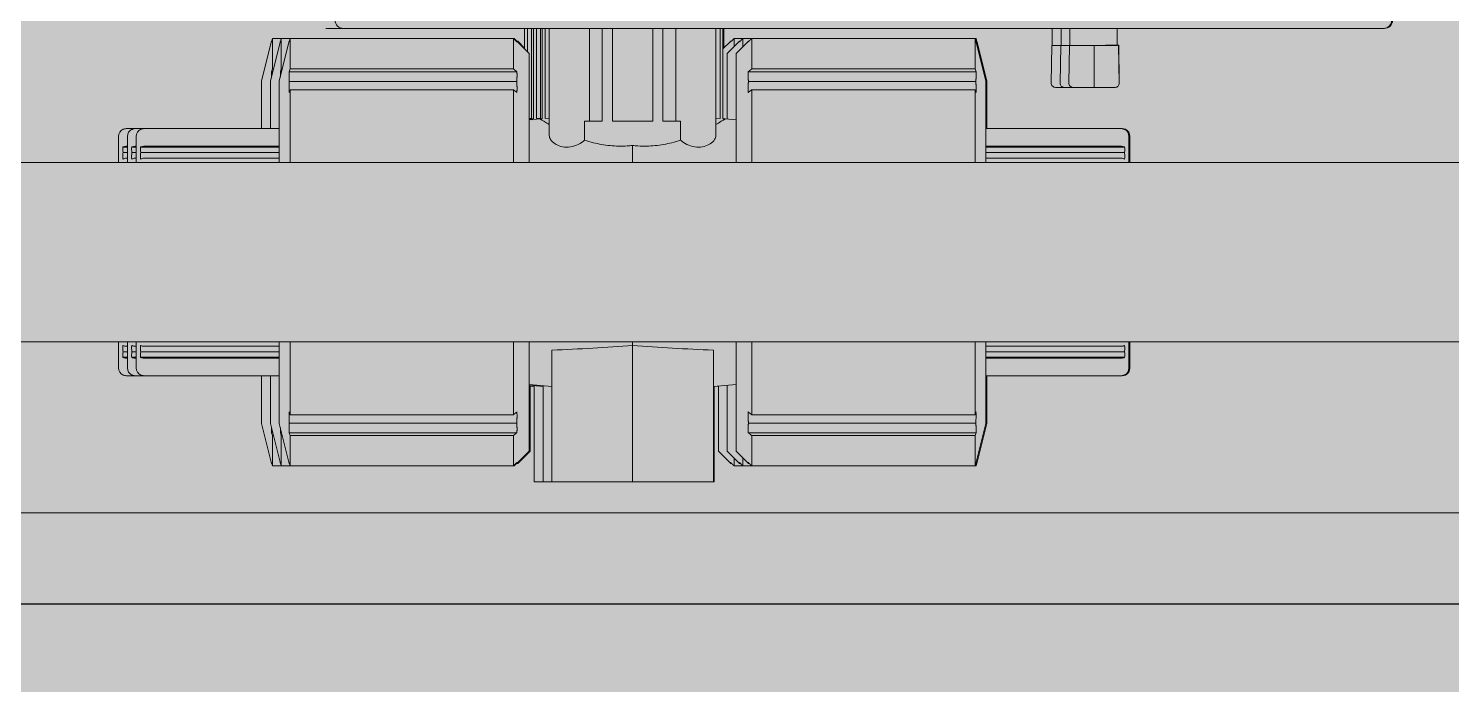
# Model space of a CAD drawing. Header units: centimetres. Extents: x 405564 to 502064, y 46284 to 60634.
# Drawn here: x 485305.45 to 485322.37, y 55967.11 to 55974.91 of the extents above; entities that cross this region are included whole.
import ezdxf

# ---------------------------------------------------------------- set-up
doc = ezdxf.new("R2010")
doc.units = ezdxf.units.CM
doc.layers.get('0').update_dxf_attribs({"color": 8, "lineweight": 9})
doc.layers.add('0-KRCN-MİMARİ-220526', color=8, linetype='Continuous', lineweight=9)
doc.layers.add('Visible (ISO)', color=8, linetype='Continuous', lineweight=18)
doc.layers.add('AS_NOT_MIMARI', color=8, linetype='Continuous')
doc.layers.add('AS_TAV', color=8, linetype='Continuous')

# ---------------------------------------------------------------- blocks, each defined once
blk = doc.blocks.new('A$Cdfb98813')
h = blk.add_hatch()
h.set_pattern_fill('ANGLE', color=256)
h.set_pattern_definition([(0, (-482318.783, -59032.118), (0, 6.985), [5.08, -1.905]), (90, (-482318.783, -59032.118), (-6.985, 4e-16), [5.08, -1.905])])
h.paths.add_polyline_path([(2235.139, -683), (325.139, -683), (325.139, -933.015), (2235.139, -933.015)])
h.paths.add_polyline_path([(800, -700), (900, -700), (900, -800), (800, -800)], flags=16)
h.paths.add_polyline_path([(1700, -700), (1800, -700), (1800, -800), (1700, -800)], flags=16)
at = {"layer": 'AS_TAV'}
blk.add_lwpolyline([(1253.081, -800), (1880, -800), (1880, -864.5), (1253.081, -864.5)], close=True, dxfattribs=at)
at = {"layer": 'Visible (ISO)'}
for p, q in [((1458.605, -857.775), (1458.595, -857.816)), ((1458.605, -858.137), (1458.605, -857.775)), ((1458.605, -857.775), (1458.71, -857.775)), ((1458.71, -857.775), (1458.7, -857.816)), ((1458.71, -858.137), (1458.71, -857.775)), ((1458.71, -857.775), (1458.815, -857.775)), ((1458.815, -857.775), (1458.805, -857.816)), ((1458.815, -858.137), (1458.815, -857.775)), ((1458.815, -857.775), (1461.47, -857.775)), ((1459.241, -857.656), (1459.301, -857.656)), ((1459.241, -857.656), (1459.241, -857.656)), ((1459.346, -857.656), (1459.301, -857.656)), ((1459.346, -857.656), (1459.406, -857.656)), ((1459.346, -857.656), (1459.346, -857.656)), ((1459.451, -857.656), (1459.406, -857.656)), ((1459.451, -857.656), (1459.511, -857.656)), ((1459.451, -857.656), (1459.451, -857.656)), ((1459.914, -857.656), (1459.511, -857.656)), ((1459.914, -857.656), (1471.414, -857.656)), ((1461.47, -857.775), (1461.47, -858.137)), ((1461.47, -857.775), (1461.481, -857.775)), ((1461.481, -857.775), (1461.481, -857.786)), ((1461.603, -857.656), (1461.603, -857.899)), ((1461.638, -857.656), (1461.638, -857.933)), ((1461.687, -857.656), (1461.687, -858.732)), ((1461.708, -857.656), (1461.708, -858.73)), ((1461.743, -857.656), (1461.743, -858.727)), ((1461.792, -857.656), (1461.792, -858.732)), ((1461.813, -857.656), (1461.813, -858.73)), ((1461.848, -857.656), (1461.848, -858.727)), ((1461.897, -857.656), (1461.897, -858.927)), ((1462.374, -858.756), (1462.374, -857.656)), ((1462.527, -857.656), (1462.527, -858.756)), ((1462.647, -857.656), (1462.647, -858.756)), ((1463.127, -857.656), (1463.127, -858.756)), ((1463.247, -857.656), (1463.247, -858.756)), ((1463.4, -858.756), (1463.4, -857.656)), ((1463.877, -857.656), (1463.877, -858.927)), ((1463.926, -857.656), (1463.926, -858.727)), ((1463.96, -857.656), (1463.96, -858.73)), ((1463.971, -857.656), (1463.971, -857.888)), ((1464.093, -857.775), (1464.093, -857.871)), ((1464.198, -857.775), (1464.093, -857.775)), ((1464.198, -857.775), (1464.198, -857.871)), ((1464.303, -857.775), (1464.198, -857.775)), ((1464.303, -857.775), (1464.303, -858.137)), ((1466.958, -857.775), (1464.303, -857.775)), ((1466.958, -858.137), (1466.958, -857.775)), ((1466.958, -857.775), (1466.969, -857.816)), ((1466.969, -857.775), (1466.958, -857.775)), ((1466.969, -857.81), (1466.969, -857.775)), ((1466.969, -857.775), (1466.98, -857.816)), ((1467.871, -857.656), (1467.871, -857.657)), ((1467.875, -857.857), (1467.875, -857.657)), ((1467.976, -857.656), (1467.976, -857.657)), ((1467.98, -857.857), (1467.98, -857.657)), ((1468.081, -857.656), (1468.081, -857.657)), ((1468.085, -857.857), (1468.085, -857.657)), ((1468.372, -857.656), (1468.372, -857.657)), ((1468.647, -857.856), (1468.647, -857.656)), ((1468.664, -857.656), (1468.664, -857.656)), ((1468.665, -857.656), (1468.665, -857.656)), ((1471.81, -857.656), (1471.414, -857.656)), ((1471.821, -857.656), (1471.81, -857.656)), ((1458.477, -858.28), (1458.596, -857.805)), ((1458.582, -858.28), (1458.701, -857.805)), ((1458.598, -857.805), (1458.596, -857.805)), ((1458.687, -858.28), (1458.806, -857.805)), ((1458.703, -857.805), (1458.701, -857.805)), ((1458.808, -857.805), (1458.806, -857.805)), ((1461.51, -857.805), (1461.501, -857.805)), ((1461.657, -857.953), (1461.51, -857.805)), ((1461.521, -857.805), (1461.512, -857.805)), ((1461.603, -857.888), (1461.521, -857.805)), ((1461.657, -859.249), (1461.657, -857.953)), ((1463.96, -857.899), (1464.054, -857.805)), ((1464.012, -857.953), (1464.159, -857.805)), ((1464.012, -858.735), (1464.012, -857.953)), ((1464.054, -857.805), (1464.063, -857.805)), ((1464.117, -857.953), (1464.264, -857.805)), ((1464.117, -859.249), (1464.117, -857.953)), ((1464.159, -857.805), (1464.168, -857.805)), ((1464.264, -857.805), (1464.273, -857.805)), ((1466.966, -857.805), (1466.968, -857.805)), ((1467.087, -858.28), (1466.968, -857.805)), ((1466.977, -857.805), (1466.979, -857.805)), ((1467.098, -858.28), (1466.979, -857.805)), ((1467.871, -857.857), (1467.863, -858.305)), ((1467.876, -857.857), (1467.872, -857.857)), ((1467.976, -857.857), (1467.968, -858.305)), ((1467.981, -857.857), (1467.977, -857.857)), ((1468.081, -857.857), (1468.073, -858.305)), ((1468.085, -857.857), (1468.082, -857.857)), ((1468.372, -857.857), (1468.372, -858.305)), ((1468.647, -857.856), (1468.664, -857.856)), ((1468.664, -857.856), (1468.672, -858.305)), ((1468.665, -857.856), (1468.672, -858.305)), ((1458.477, -858.28), (1458.477, -858.846)), ((1458.582, -858.28), (1458.582, -858.846)), ((1458.595, -858.17), (1458.605, -858.137)), ((1458.595, -858.17), (1458.609, -858.17)), ((1458.618, -858.137), (1458.605, -858.137)), ((1458.687, -858.28), (1458.687, -859.249)), ((1458.7, -858.17), (1458.71, -858.137)), ((1458.7, -858.17), (1458.714, -858.17)), ((1458.723, -858.137), (1458.71, -858.137)), ((1458.805, -858.17), (1458.815, -858.137)), ((1458.805, -858.17), (1461.512, -858.17)), ((1461.51, -858.285), (1458.806, -858.285)), ((1461.47, -858.137), (1458.815, -858.137)), ((1466.969, -858.17), (1464.262, -858.17)), ((1464.264, -858.285), (1466.968, -858.285)), ((1464.303, -858.137), (1466.958, -858.137)), ((1466.969, -858.17), (1466.958, -858.137)), ((1467.087, -858.28), (1467.087, -859.249)), ((1467.098, -858.28), (1467.098, -858.846)), ((1458.815, -858.384), (1458.805, -858.417)), ((1458.815, -859.249), (1458.815, -858.384)), ((1458.815, -858.384), (1461.47, -858.384)), ((1461.47, -858.384), (1461.47, -859.249)), ((1466.958, -858.384), (1464.303, -858.384)), ((1464.303, -858.384), (1464.303, -859.249)), ((1466.958, -859.249), (1466.958, -858.384)), ((1466.958, -858.384), (1466.969, -858.417)), ((1467.913, -858.356), (1468.018, -858.356)), ((1468.018, -858.356), (1468.123, -858.356)), ((1468.123, -858.356), (1468.372, -858.356)), ((1468.372, -858.356), (1468.622, -858.356)), ((1468.622, -858.356), (1468.622, -858.356)), ((1461.687, -858.723), (1461.657, -858.725)), ((1461.657, -858.744), (1461.787, -858.732)), ((1461.657, -858.735), (1461.682, -858.732)), ((1461.708, -858.73), (1461.682, -858.732)), ((1461.792, -858.723), (1461.743, -858.727)), ((1461.813, -858.73), (1461.787, -858.732)), ((1461.897, -858.723), (1461.848, -858.727)), ((1462.527, -858.756), (1462.316, -858.756)), ((1462.316, -858.985), (1462.316, -858.756)), ((1463.127, -858.756), (1462.647, -858.756)), ((1463.247, -858.756), (1463.458, -858.756)), ((1463.458, -858.985), (1463.458, -858.756)), ((1463.877, -858.723), (1463.926, -858.727)), ((1463.96, -858.73), (1463.987, -858.732)), ((1464.117, -858.744), (1463.987, -858.732)), ((1456.777, -859.249), (1456.777, -858.941)), ((1456.83, -858.853), (1456.841, -858.853)), ((1456.982, -858.846), (1456.877, -858.846)), ((1456.882, -859.249), (1456.882, -858.941)), ((1456.935, -858.853), (1456.946, -858.853)), ((1457.087, -858.846), (1456.982, -858.846)), ((1456.987, -859.249), (1456.987, -858.941)), ((1457.04, -858.853), (1457.051, -858.853)), ((1458.687, -858.846), (1457.087, -858.846)), ((1467.087, -858.846), (1468.687, -858.846)), ((1468.687, -858.846), (1468.698, -858.846)), ((1468.734, -858.853), (1468.723, -858.853)), ((1468.745, -858.853), (1468.734, -858.853)), ((1468.787, -859.249), (1468.787, -858.941)), ((1468.798, -859.249), (1468.798, -858.941)), ((1456.828, -859.066), (1456.882, -859.066)), ((1456.83, -859.132), (1456.882, -859.132)), ((1456.877, -859.056), (1456.882, -859.056)), ((1456.933, -859.066), (1456.987, -859.066)), ((1456.935, -859.132), (1456.987, -859.132)), ((1456.982, -859.056), (1456.987, -859.056)), ((1457.038, -859.066), (1458.687, -859.066)), ((1457.04, -859.132), (1458.687, -859.132)), ((1457.087, -859.056), (1458.687, -859.056)), ((1462.887, -859.249), (1462.887, -859.046)), ((1468.687, -859.056), (1467.087, -859.056)), ((1468.735, -859.066), (1467.087, -859.066)), ((1468.734, -859.132), (1467.087, -859.132)), ((1504.589, -859.249), (1449.07, -859.249)), ((1456.882, -859.197), (1456.877, -859.197)), ((1456.987, -859.197), (1456.982, -859.197)), ((1458.687, -859.197), (1457.087, -859.197)), ((1467.087, -859.197), (1468.687, -859.197)), ((1504.589, -861.383), (1449.07, -861.383)), ((1456.777, -861.691), (1456.777, -861.383)), ((1456.83, -861.5), (1456.882, -861.5)), ((1456.877, -861.435), (1456.882, -861.435)), ((1456.882, -861.691), (1456.882, -861.383)), ((1456.935, -861.5), (1456.987, -861.5)), ((1456.982, -861.435), (1456.987, -861.435)), ((1456.987, -861.691), (1456.987, -861.383)), ((1457.04, -861.5), (1458.687, -861.5)), ((1457.087, -861.435), (1458.687, -861.435)), ((1458.687, -861.383), (1458.687, -862.352)), ((1458.815, -862.249), (1458.815, -861.383)), ((1461.47, -861.383), (1461.47, -862.249)), ((1461.657, -862.68), (1461.657, -861.383)), ((1461.927, -861.481), (1461.927, -863.046)), ((1462.887, -861.427), (1462.887, -861.383)), ((1462.887, -861.427), (1462.887, -863.046)), ((1463.847, -861.481), (1463.847, -863.046)), ((1464.117, -862.68), (1464.117, -861.383)), ((1464.303, -861.383), (1464.303, -862.249)), ((1466.958, -862.249), (1466.958, -861.383)), ((1467.087, -861.383), (1467.087, -862.352)), ((1468.687, -861.435), (1467.087, -861.435)), ((1468.734, -861.5), (1467.087, -861.5)), ((1468.787, -861.691), (1468.787, -861.383)), ((1468.798, -861.691), (1468.798, -861.383)), ((1456.828, -861.566), (1456.882, -861.566)), ((1456.882, -861.576), (1456.877, -861.576)), ((1456.933, -861.566), (1456.987, -861.566)), ((1456.987, -861.576), (1456.982, -861.576)), ((1457.038, -861.566), (1458.687, -861.566)), ((1458.687, -861.576), (1457.087, -861.576)), ((1468.735, -861.566), (1467.087, -861.566)), ((1467.087, -861.576), (1468.687, -861.576)), ((1456.83, -861.779), (1456.841, -861.779)), ((1456.877, -861.786), (1456.982, -861.786)), ((1456.935, -861.779), (1456.946, -861.779)), ((1456.982, -861.786), (1457.087, -861.786)), ((1457.04, -861.779), (1457.051, -861.779)), ((1457.087, -861.786), (1458.687, -861.786)), ((1458.477, -861.786), (1458.477, -862.352)), ((1458.582, -861.786), (1458.582, -862.352)), ((1468.687, -861.786), (1467.087, -861.786)), ((1467.098, -861.786), (1467.098, -862.352)), ((1468.698, -861.786), (1468.687, -861.786)), ((1468.734, -861.779), (1468.723, -861.779)), ((1468.745, -861.779), (1468.734, -861.779)), ((1461.657, -861.889), (1461.927, -861.912)), ((1461.657, -861.898), (1461.822, -861.912)), ((1461.657, -861.907), (1461.717, -861.912)), ((1461.668, -862.68), (1461.668, -861.908)), ((1461.717, -861.903), (1461.717, -863.046)), ((1461.822, -861.903), (1461.822, -863.046)), ((1464.117, -861.889), (1463.847, -861.912)), ((1463.907, -861.908), (1463.858, -861.912)), ((1463.858, -861.911), (1463.858, -863.046)), ((1463.907, -862.68), (1463.907, -861.907)), ((1464.012, -862.68), (1464.012, -861.898)), ((1458.477, -862.352), (1458.596, -862.827)), ((1458.582, -862.352), (1458.701, -862.827)), ((1458.687, -862.352), (1458.806, -862.827)), ((1458.805, -862.215), (1458.815, -862.249)), ((1461.51, -862.347), (1458.806, -862.347)), ((1461.47, -862.249), (1458.815, -862.249)), ((1464.264, -862.347), (1466.968, -862.347)), ((1464.303, -862.249), (1466.958, -862.249)), ((1466.969, -862.215), (1466.958, -862.249)), ((1467.087, -862.352), (1466.968, -862.827)), ((1467.098, -862.352), (1466.979, -862.827)), ((1458.605, -862.496), (1458.595, -862.462)), ((1458.595, -862.462), (1458.609, -862.462)), ((1458.605, -862.857), (1458.605, -862.496)), ((1458.605, -862.496), (1458.618, -862.496)), ((1458.71, -862.496), (1458.7, -862.462)), ((1458.7, -862.462), (1458.714, -862.462)), ((1458.71, -862.857), (1458.71, -862.496)), ((1458.71, -862.496), (1458.723, -862.496)), ((1458.815, -862.496), (1458.805, -862.462)), ((1458.805, -862.462), (1461.512, -862.462)), ((1458.815, -862.857), (1458.815, -862.496)), ((1458.815, -862.496), (1461.47, -862.496)), ((1461.47, -862.496), (1461.47, -862.857)), ((1466.969, -862.462), (1464.262, -862.462)), ((1464.303, -862.496), (1464.303, -862.857)), ((1466.958, -862.496), (1464.303, -862.496)), ((1466.958, -862.496), (1466.969, -862.462)), ((1466.958, -862.857), (1466.958, -862.496)), ((1461.657, -862.68), (1461.51, -862.827)), ((1461.668, -862.68), (1461.521, -862.827)), ((1463.907, -862.68), (1464.054, -862.827)), ((1464.012, -862.68), (1464.159, -862.827)), ((1464.117, -862.68), (1464.264, -862.827)), ((1458.595, -862.816), (1458.605, -862.857)), ((1458.598, -862.827), (1458.596, -862.827)), ((1458.71, -862.857), (1458.605, -862.857)), ((1458.7, -862.816), (1458.71, -862.857)), ((1458.703, -862.827), (1458.701, -862.827)), ((1458.815, -862.857), (1458.71, -862.857)), ((1458.805, -862.816), (1458.815, -862.857)), ((1458.808, -862.827), (1458.806, -862.827)), ((1461.47, -862.857), (1458.815, -862.857)), ((1461.481, -862.857), (1461.47, -862.857)), ((1461.481, -862.846), (1461.481, -862.857)), ((1461.51, -862.827), (1461.501, -862.827)), ((1461.521, -862.827), (1461.512, -862.827)), ((1464.054, -862.827), (1464.063, -862.827)), ((1464.093, -862.761), (1464.093, -862.857)), ((1464.093, -862.857), (1464.198, -862.857)), ((1464.159, -862.827), (1464.168, -862.827)), ((1464.198, -862.761), (1464.198, -862.857)), ((1464.198, -862.857), (1464.303, -862.857)), ((1464.264, -862.827), (1464.273, -862.827)), ((1464.303, -862.857), (1466.958, -862.857)), ((1466.969, -862.816), (1466.958, -862.857)), ((1466.958, -862.857), (1466.969, -862.857)), ((1466.966, -862.827), (1466.968, -862.827)), ((1466.98, -862.816), (1466.969, -862.857)), ((1466.969, -862.857), (1466.969, -862.822)), ((1466.977, -862.827), (1466.979, -862.827)), ((1461.822, -863.046), (1461.717, -863.046)), ((1461.927, -863.046), (1461.822, -863.046)), ((1462.887, -863.046), (1461.927, -863.046)), ((1462.887, -863.046), (1463.847, -863.046)), ((1463.847, -863.046), (1463.858, -863.046)), ((1572.048, -863.415), (1409.528, -863.415))]:
    blk.add_line(p, q, dxfattribs=at)
for centre, start, end in [((1459.451, -857.556), 180, 270), ((1471.81, -857.556), 270, 0), ((1471.821, -857.556), 270, 0), ((1456.877, -858.941), 118.0831, 180), ((1456.982, -858.941), 118.0831, 180), ((1457.087, -858.941), 118.0831, 180), ((1468.687, -858.941), 0, 61.9169), ((1468.698, -858.941), 0, 61.9169), ((1456.877, -861.691), 180, 241.9169), ((1456.982, -861.691), 180, 241.9169), ((1457.087, -861.691), 180, 241.9169), ((1468.687, -861.691), 298.0831, 0), ((1468.698, -861.691), 298.0831, 0)]:
    blk.add_arc(centre, 0.1, start, end, dxfattribs=at)
at = {"layer": 'Visible (ISO)', "extrusion": (0, 0, -1)}
for centre, major_axis, ratio, start_param, end_param in [((1468.156, -857.857), (-0.281, 0), 0.000038, 0.022717, 0.894081), ((1468.261, -857.857), (-0.281, 0), 0.000038, 0.022717, 0.894081), ((1468.366, -857.857), (-0.281, 0), 0.000038, 0.022717, 3.118875), ((1467.913, -858.306), (-0.0501, 0), 0.998472, 4.712389, 6.300639), ((1468.018, -858.306), (-0.0501, 0), 0.998472, 4.712389, 6.300639), ((1468.123, -858.306), (-0.0501, 0), 0.998472, 4.712389, 6.300639), ((1468.372, -858.306), (0, 0.05), 0.003068, 3.141593, 4.729842), ((1468.622, -858.306), (0.0501, 0), 0.998472, 6.265732, 7.853982), ((1468.622, -858.306), (0, 0.05), 0.998463, 1.553343, 3.141593), ((1459.679, -860.316), (7.936, 0), 0.153091, 1.154619, 1.283565), ((1466.095, -860.316), (-7.936, 0), 0.153091, 4.99962, 5.128566), ((1468.84, -862.265), (-10.036, 0), 0.629301, 6.270099, 6.291053), ((1456.933, -862.265), (10.036, 0), 0.629301, 6.275317, 6.296272)]:
    blk.add_ellipse(centre, major_axis=major_axis, ratio=ratio, start_param=start_param, end_param=end_param, dxfattribs=at)
at = {"layer": 'Visible (ISO)'}
for points, weights in [([(1461.47, -857.775), (1461.491, -857.796), (1461.512, -857.816)], [1.02199171204, 1.02070705891, 1.01935490039]), ([(1461.481, -857.775), (1461.502, -857.796), (1461.523, -857.816)], [1.02199171202, 1.02070705889, 1.01935490038]), ([(1464.093, -857.775), (1464.073, -857.796), (1464.052, -857.816)], [1.02199171203, 1.0207070589, 1.01935490039]), ([(1464.198, -857.775), (1464.177, -857.796), (1464.157, -857.816)], [1.02199171203, 1.0207070589, 1.01935490039]), ([(1464.303, -857.775), (1464.282, -857.796), (1464.262, -857.816)], [1.02199171203, 1.0207070589, 1.01935490038]), ([(1467.872, -857.657), (1467.872, -857.657), (1467.872, -857.657)], [1.4246738536, 1.43401750028, 1.44260258549]), ([(1467.977, -857.657), (1467.977, -857.657), (1467.977, -857.657)], [1.4246738536, 1.43401750028, 1.44260258549]), ([(1468.082, -857.657), (1468.082, -857.657), (1468.082, -857.657)], [1.4246738536, 1.43401750028, 1.44260258549]), ([(1468.664, -857.656), (1468.664, -857.656), (1468.665, -857.656)], [1.49117359308, 1.49524774734, 1.38869566347]), ([(1468.664, -857.656), (1468.664, -857.656), (1468.664, -857.656)], [1.3883988655, 1.48739385542, 1.49117359308]), ([(1458.596, -857.805), (1458.594, -857.811), (1458.595, -857.816)], [3.23888053736, 3.24243610496, 3.24029771772]), ([(1458.701, -857.805), (1458.699, -857.811), (1458.7, -857.816)], [3.23888053736, 3.24243610496, 3.24029771772]), ([(1458.806, -857.805), (1458.804, -857.811), (1458.805, -857.816)], [3.23888053736, 3.24243610496, 3.24029771772]), ([(1461.512, -857.816), (1461.515, -857.811), (1461.51, -857.805)], [1.5597989968, 1.56082836341, 1.55911680131]), ([(1461.523, -857.816), (1461.526, -857.811), (1461.521, -857.805)], [1.5597989968, 1.56082836341, 1.55911680131]), ([(1464.052, -857.816), (1464.049, -857.811), (1464.054, -857.805)], [1.5597989968, 1.56082836341, 1.55911680131]), ([(1464.157, -857.816), (1464.154, -857.811), (1464.159, -857.805)], [1.5597989968, 1.56082836341, 1.55911680131]), ([(1464.262, -857.816), (1464.259, -857.811), (1464.264, -857.805)], [1.5597989968, 1.56082836341, 1.55911680131]), ([(1466.968, -857.805), (1466.97, -857.811), (1466.969, -857.816)], [3.23810976118, 3.24166448263, 3.23952660427]), ([(1466.979, -857.805), (1466.981, -857.811), (1466.98, -857.816)], [3.23810976118, 3.24166448263, 3.23952660427]), ([(1467.871, -857.857), (1467.871, -857.857), (1467.872, -857.857)], [1.42303877056, 1.53275992077, 1.53784980168]), ([(1467.98, -857.857), (1467.929, -857.857), (1467.871, -857.857)], [1.53146224649, 1.5122886654, 1.4315444698]), ([(1467.976, -857.857), (1467.976, -857.857), (1467.977, -857.857)], [1.42303877056, 1.53275992077, 1.53784980168]), ([(1468.085, -857.857), (1468.034, -857.857), (1467.976, -857.857)], [1.53146224649, 1.5122886654, 1.4315444698]), ([(1468.081, -857.857), (1468.081, -857.857), (1468.082, -857.857)], [1.42303877056, 1.53275992077, 1.53784980168]), ([(1468.372, -857.857), (1468.225, -857.857), (1468.081, -857.857)], [1.4181885145, 1.6498013543, 1.4315444698]), ([(1468.664, -857.856), (1468.517, -857.856), (1468.372, -857.857)], [1.40867692507, 1.62903609591, 1.42117105869]), ([(1468.665, -857.856), (1468.664, -857.856), (1468.664, -857.856)], [1.39750268949, 1.60466859609, 1.39721844084]), ([(1458.595, -858.17), (1458.595, -858.2), (1458.595, -858.229)], [3.23952660415, 3.24061321596, 3.24022923136]), ([(1458.7, -858.17), (1458.7, -858.2), (1458.7, -858.229)], [3.23952660416, 3.24061321596, 3.24022923136]), ([(1458.805, -858.17), (1458.804, -858.228), (1458.806, -858.285)], [3.23952660416, 3.24166448254, 3.23810976111]), ([(1458.806, -858.285), (1458.804, -858.351), (1458.805, -858.417)], [3.23888053736, 3.24243610496, 3.24029771772]), ([(1461.47, -858.137), (1461.491, -858.154), (1461.512, -858.17)], [1.02199171202, 1.02070705889, 1.01935490038]), ([(1461.512, -858.17), (1461.515, -858.228), (1461.51, -858.285)], [1.55979899676, 1.56082836338, 1.5591168013]), ([(1461.512, -858.417), (1461.515, -858.351), (1461.51, -858.285)], [1.5597989968, 1.56082836341, 1.55911680131]), ([(1464.262, -858.17), (1464.259, -858.228), (1464.264, -858.285)], [1.55979899676, 1.56082836338, 1.5591168013]), ([(1464.262, -858.417), (1464.259, -858.351), (1464.264, -858.285)], [1.5597989968, 1.56082836341, 1.55911680131]), ([(1464.303, -858.137), (1464.282, -858.154), (1464.262, -858.17)], [1.02199171202, 1.02070705889, 1.01935490038]), ([(1466.969, -858.17), (1466.97, -858.228), (1466.968, -858.285)], [3.2402977176, 3.24243610486, 3.2388805373]), ([(1466.968, -858.285), (1466.97, -858.351), (1466.969, -858.417)], [3.23810976118, 3.24166448263, 3.23952660427]), ([(1461.47, -858.384), (1461.491, -858.401), (1461.512, -858.417)], [1.02199171204, 1.02070705891, 1.01935490039]), ([(1464.303, -858.384), (1464.282, -858.401), (1464.262, -858.417)], [1.02199171204, 1.02070705891, 1.01935490039]), ([(1458.806, -862.347), (1458.804, -862.405), (1458.805, -862.462)], [3.23888053737, 3.24243610496, 3.24029771772]), ([(1461.47, -862.249), (1461.491, -862.232), (1461.512, -862.215)], [1.02199171202, 1.0207070589, 1.01935490038]), ([(1461.512, -862.215), (1461.515, -862.281), (1461.51, -862.347)], [1.55969605482, 1.5607253535, 1.55901390437]), ([(1461.512, -862.462), (1461.515, -862.405), (1461.51, -862.347)], [1.5597989968, 1.56082836341, 1.55911680131]), ([(1464.262, -862.215), (1464.259, -862.281), (1464.264, -862.347)], [1.55969605482, 1.5607253535, 1.55901390437]), ([(1464.262, -862.462), (1464.259, -862.405), (1464.264, -862.347)], [1.5597989968, 1.56082836341, 1.55911680131]), ([(1464.303, -862.249), (1464.282, -862.232), (1464.262, -862.215)], [1.02199171206, 1.02070705893, 1.01935490041]), ([(1466.968, -862.347), (1466.97, -862.405), (1466.969, -862.462)], [3.23810976118, 3.24166448263, 3.23952660427]), ([(1458.595, -862.404), (1458.595, -862.433), (1458.595, -862.462)], [3.24100051215, 3.24138458815, 3.24029771772]), ([(1458.7, -862.404), (1458.7, -862.433), (1458.7, -862.462)], [3.24100051215, 3.24138458815, 3.24029771772]), ([(1461.47, -862.496), (1461.491, -862.479), (1461.512, -862.462)], [1.02199171204, 1.02070705891, 1.01935490039]), ([(1464.303, -862.496), (1464.282, -862.479), (1464.262, -862.462)], [1.02199171204, 1.02070705891, 1.01935490039]), ([(1458.595, -862.816), (1458.594, -862.821), (1458.596, -862.827)], [3.23952660415, 3.24166448254, 3.23810976111]), ([(1458.7, -862.816), (1458.699, -862.821), (1458.701, -862.827)], [3.23952660416, 3.24166448254, 3.23810976111]), ([(1458.805, -862.816), (1458.804, -862.821), (1458.806, -862.827)], [3.23952660415, 3.24166448254, 3.23810976111]), ([(1461.47, -862.857), (1461.491, -862.836), (1461.512, -862.816)], [1.021991712, 1.02070705888, 1.01935490036]), ([(1461.481, -862.857), (1461.502, -862.836), (1461.523, -862.816)], [1.02199171202, 1.02070705889, 1.01935490038]), ([(1461.512, -862.816), (1461.515, -862.821), (1461.51, -862.827)], [1.55979899676, 1.56082836338, 1.5591168013]), ([(1461.523, -862.816), (1461.526, -862.821), (1461.521, -862.827)], [1.55979899676, 1.56082836338, 1.5591168013]), ([(1464.052, -862.816), (1464.049, -862.821), (1464.054, -862.827)], [1.55979899676, 1.56082836338, 1.5591168013]), ([(1464.093, -862.857), (1464.073, -862.836), (1464.052, -862.816)], [1.02199171203, 1.02070705891, 1.01935490039]), ([(1464.157, -862.816), (1464.154, -862.821), (1464.159, -862.827)], [1.55979899676, 1.56082836338, 1.5591168013]), ([(1464.198, -862.857), (1464.177, -862.836), (1464.157, -862.816)], [1.02199171202, 1.02070705889, 1.01935490038]), ([(1464.262, -862.816), (1464.259, -862.821), (1464.264, -862.827)], [1.55979899676, 1.56082836338, 1.5591168013]), ([(1464.303, -862.857), (1464.282, -862.836), (1464.262, -862.816)], [1.02199171201, 1.02070705888, 1.01935490037]), ([(1466.969, -862.816), (1466.97, -862.821), (1466.968, -862.827)], [3.2402977176, 3.24243610487, 3.2388805373]), ([(1466.98, -862.816), (1466.981, -862.821), (1466.979, -862.827)], [3.2402977176, 3.24243610487, 3.2388805373])]:
    blk.add_rational_spline(points, weights, degree=2, dxfattribs=at)
for points, knots in [([(1467.871, -857.657), (1467.884, -857.657), (1467.896, -857.657), (1467.908, -857.657), (1467.92, -857.657), (1467.932, -857.657), (1467.944, -857.657), (1467.955, -857.657), (1467.966, -857.657), (1467.976, -857.657)], [0, 0, 0, 0, 0.125, 0.125, 0.125, 0.25, 0.25, 0.25, 0.3604459, 0.3604459, 0.3604459, 0.3604459]), ([(1467.976, -857.657), (1467.989, -857.657), (1468.001, -857.657), (1468.013, -857.657), (1468.025, -857.657), (1468.037, -857.657), (1468.049, -857.657), (1468.06, -857.657), (1468.071, -857.657), (1468.081, -857.657)], [0, 0, 0, 0, 0.125, 0.125, 0.125, 0.25, 0.25, 0.25, 0.3604459, 0.3604459, 0.3604459, 0.3604459]), ([(1468.081, -857.657), (1468.094, -857.657), (1468.106, -857.657), (1468.118, -857.657), (1468.13, -857.657), (1468.142, -857.657), (1468.154, -857.657), (1468.166, -857.657), (1468.178, -857.657), (1468.19, -857.657), (1468.202, -857.657), (1468.214, -857.657), (1468.227, -857.657), (1468.239, -857.657), (1468.251, -857.657), (1468.263, -857.657), (1468.275, -857.657), (1468.287, -857.657), (1468.299, -857.657), (1468.311, -857.657), (1468.323, -857.657), (1468.335, -857.657), (1468.347, -857.657), (1468.359, -857.657), (1468.372, -857.657)], [0, 0, 0, 0, 0.125, 0.125, 0.125, 0.25, 0.25, 0.25, 0.375, 0.375, 0.375, 0.5, 0.5, 0.5, 0.625, 0.625, 0.625, 0.75, 0.75, 0.75, 0.875, 0.875, 0.875, 1, 1, 1, 1]), ([(1468.372, -857.657), (1468.385, -857.657), (1468.397, -857.657), (1468.409, -857.657), (1468.421, -857.657), (1468.433, -857.657), (1468.445, -857.657), (1468.457, -857.656), (1468.469, -857.656), (1468.481, -857.656), (1468.494, -857.656), (1468.506, -857.656), (1468.518, -857.656), (1468.53, -857.656), (1468.542, -857.656), (1468.554, -857.656), (1468.566, -857.656), (1468.578, -857.656), (1468.591, -857.656), (1468.603, -857.656), (1468.615, -857.656), (1468.627, -857.656), (1468.639, -857.656), (1468.651, -857.656), (1468.664, -857.656)], [0, 0, 0, 0, 0.125, 0.125, 0.125, 0.25, 0.25, 0.25, 0.375, 0.375, 0.375, 0.5, 0.5, 0.5, 0.625, 0.625, 0.625, 0.75, 0.75, 0.75, 0.875, 0.875, 0.875, 1, 1, 1, 1]), ([(1461.897, -858.797), (1461.886, -858.791), (1461.877, -858.785), (1461.814, -858.749), (1461.787, -858.732), (1461.787, -858.732)], [-2.1227679, -2.1227679, -2.1227679, -2.1227679, -2.0526795, -2.0526795, -1.6409183, -1.6409183, -1.6409183, -1.6409183]), ([(1463.877, -858.797), (1463.887, -858.791), (1463.897, -858.785), (1463.96, -858.749), (1463.987, -858.732), (1463.987, -858.732)], [1.1590686, 1.1590686, 1.1590686, 1.1590686, 1.2291571, 1.2291571, 1.6409183, 1.6409183, 1.6409183, 1.6409183]), ([(1456.828, -858.859), (1456.827, -858.858), (1456.827, -858.857), (1456.827, -858.855), (1456.828, -858.854), (1456.83, -858.853)], [0.3542386, 0.3542386, 0.3542386, 0.3542386, 0.4024589, 0.4024589, 0.4682307, 0.4682307, 0.4682307, 0.4682307]), ([(1456.828, -858.859), (1456.832, -858.857), (1456.835, -858.855), (1456.85, -858.849), (1456.865, -858.846), (1456.877, -858.846)], [0.54557409, 0.54557409, 0.54557409, 0.54557409, 0.55654158, 0.55654158, 0.59352463, 0.59352463, 0.59352463, 0.59352463]), ([(1456.933, -858.859), (1456.932, -858.858), (1456.932, -858.857), (1456.932, -858.855), (1456.933, -858.854), (1456.935, -858.853)], [0.3542386, 0.3542386, 0.3542386, 0.3542386, 0.4024589, 0.4024589, 0.4682307, 0.4682307, 0.4682307, 0.4682307]), ([(1456.933, -858.859), (1456.937, -858.857), (1456.94, -858.855), (1456.955, -858.849), (1456.97, -858.846), (1456.982, -858.846)], [0.54557409, 0.54557409, 0.54557409, 0.54557409, 0.55654158, 0.55654158, 0.59352463, 0.59352463, 0.59352463, 0.59352463]), ([(1457.038, -858.859), (1457.037, -858.858), (1457.037, -858.857), (1457.037, -858.855), (1457.038, -858.854), (1457.04, -858.853)], [0.3542386, 0.3542386, 0.3542386, 0.3542386, 0.4024589, 0.4024589, 0.4682307, 0.4682307, 0.4682307, 0.4682307]), ([(1457.038, -858.859), (1457.042, -858.857), (1457.045, -858.855), (1457.06, -858.849), (1457.075, -858.846), (1457.087, -858.846)], [0.54557409, 0.54557409, 0.54557409, 0.54557409, 0.55654158, 0.55654158, 0.59352463, 0.59352463, 0.59352463, 0.59352463]), ([(1461.897, -858.927), (1461.897, -858.942), (1461.902, -858.96), (1461.924, -858.995), (1461.943, -859.013), (1461.984, -859.04), (1462.008, -859.051), (1462.063, -859.065), (1462.094, -859.068), (1462.156, -859.064), (1462.19, -859.056), (1462.25, -859.031), (1462.277, -859.015), (1462.304, -858.994), (1462.31, -858.99), (1462.316, -858.985)], [-1.1691508, -1.1691508, -1.1691508, -1.1691508, -1.0739604, -1.0739604, -0.967244, -0.967244, -0.878467, -0.878467, -0.7896899, -0.7896899, -0.6915436, -0.6915436, -0.5933972, -0.5933972, -0.5650046, -0.5650046, -0.5650046, -0.5650046]), ([(1463.877, -858.927), (1463.877, -858.942), (1463.872, -858.96), (1463.85, -858.995), (1463.831, -859.013), (1463.79, -859.04), (1463.765, -859.051), (1463.71, -859.065), (1463.68, -859.068), (1463.65, -859.066), (1463.618, -859.064), (1463.584, -859.056), (1463.524, -859.031), (1463.497, -859.015), (1463.47, -858.994), (1463.464, -858.99), (1463.458, -858.985)], [1.1825316, 1.1825316, 1.1825316, 1.1825316, 1.2777219, 1.2777219, 1.3844383, 1.3844383, 1.4732154, 1.4732154, 1.5619924, 1.5619924, 1.5619924, 1.6601388, 1.6601388, 1.7582851, 1.7582851, 1.7866778, 1.7866778, 1.7866778, 1.7866778]), ([(1468.735, -858.859), (1468.732, -858.857), (1468.729, -858.855), (1468.714, -858.849), (1468.699, -858.846), (1468.687, -858.846)], [-0.04795054, -0.04795054, -0.04795054, -0.04795054, -0.03698305, -0.03698305, 0, 0, 0, 0]), ([(1468.746, -858.859), (1468.743, -858.857), (1468.74, -858.855), (1468.725, -858.849), (1468.71, -858.846), (1468.698, -858.846)], [-0.04795054, -0.04795054, -0.04795054, -0.04795054, -0.03698305, -0.03698305, 0, 0, 0, 0]), ([(1468.735, -858.859), (1468.737, -858.858), (1468.737, -858.857), (1468.737, -858.855), (1468.736, -858.854), (1468.734, -858.853)], [-0.4506792, -0.4506792, -0.4506792, -0.4506792, -0.4024589, -0.4024589, -0.3366871, -0.3366871, -0.3366871, -0.3366871]), ([(1468.746, -858.859), (1468.748, -858.858), (1468.748, -858.857), (1468.748, -858.855), (1468.747, -858.854), (1468.745, -858.853)], [-0.4506792, -0.4506792, -0.4506792, -0.4506792, -0.4024589, -0.4024589, -0.3366871, -0.3366871, -0.3366871, -0.3366871]), ([(1456.83, -859.132), (1456.828, -859.119), (1456.827, -859.106), (1456.827, -859.085), (1456.827, -859.076), (1456.828, -859.066)], [0.3366871, 0.3366871, 0.3366871, 0.3366871, 0.4024589, 0.4024589, 0.4506792, 0.4506792, 0.4506792, 0.4506792]), ([(1456.828, -859.208), (1456.827, -859.197), (1456.827, -859.186), (1456.827, -859.162), (1456.828, -859.147), (1456.83, -859.132)], [0.3542386, 0.3542386, 0.3542386, 0.3542386, 0.4024589, 0.4024589, 0.4682307, 0.4682307, 0.4682307, 0.4682307]), ([(1456.877, -859.056), (1456.865, -859.056), (1456.85, -859.059), (1456.835, -859.064), (1456.832, -859.065), (1456.828, -859.066)], [0, 0, 0, 0, 0.03698305, 0.03698305, 0.04795054, 0.04795054, 0.04795054, 0.04795054]), ([(1456.935, -859.132), (1456.933, -859.119), (1456.932, -859.106), (1456.932, -859.085), (1456.932, -859.076), (1456.933, -859.066)], [0.3366871, 0.3366871, 0.3366871, 0.3366871, 0.4024589, 0.4024589, 0.4506792, 0.4506792, 0.4506792, 0.4506792]), ([(1456.933, -859.208), (1456.932, -859.197), (1456.932, -859.186), (1456.932, -859.162), (1456.933, -859.147), (1456.935, -859.132)], [0.3542386, 0.3542386, 0.3542386, 0.3542386, 0.4024589, 0.4024589, 0.4682307, 0.4682307, 0.4682307, 0.4682307]), ([(1456.982, -859.056), (1456.97, -859.056), (1456.955, -859.059), (1456.94, -859.064), (1456.937, -859.065), (1456.933, -859.066)], [0, 0, 0, 0, 0.03698305, 0.03698305, 0.04795054, 0.04795054, 0.04795054, 0.04795054]), ([(1457.04, -859.132), (1457.038, -859.119), (1457.037, -859.106), (1457.037, -859.085), (1457.037, -859.076), (1457.038, -859.066)], [0.3366871, 0.3366871, 0.3366871, 0.3366871, 0.4024589, 0.4024589, 0.4506792, 0.4506792, 0.4506792, 0.4506792]), ([(1457.038, -859.208), (1457.037, -859.197), (1457.037, -859.186), (1457.037, -859.162), (1457.038, -859.147), (1457.04, -859.132)], [0.3542386, 0.3542386, 0.3542386, 0.3542386, 0.4024589, 0.4024589, 0.4682307, 0.4682307, 0.4682307, 0.4682307]), ([(1457.087, -859.056), (1457.075, -859.056), (1457.06, -859.059), (1457.045, -859.064), (1457.042, -859.065), (1457.038, -859.066)], [0, 0, 0, 0, 0.03698305, 0.03698305, 0.04795054, 0.04795054, 0.04795054, 0.04795054]), ([(1462.887, -859.046), (1462.866, -859.049), (1462.845, -859.051), (1462.756, -859.057), (1462.687, -859.055), (1462.551, -859.042), (1462.484, -859.03), (1462.384, -859.005), (1462.349, -858.995), (1462.316, -858.985)], [-3.344909, -3.344909, -3.344909, -3.344909, -3.2818365, -3.2818365, -3.0774876, -3.0774876, -2.8731386, -2.8731386, -2.757081, -2.757081, -2.757081, -2.757081]), ([(1462.887, -859.046), (1462.908, -859.049), (1462.929, -859.051), (1462.95, -859.052), (1463.018, -859.057), (1463.087, -859.055), (1463.223, -859.042), (1463.29, -859.03), (1463.389, -859.005), (1463.424, -858.995), (1463.458, -858.985)], [-0.0630724, -0.0630724, -0.0630724, -0.0630724, 0, 0, 0, 0.204349, 0.204349, 0.4086979, 0.4086979, 0.5247556, 0.5247556, 0.5247556, 0.5247556]), ([(1468.687, -859.056), (1468.699, -859.056), (1468.714, -859.059), (1468.729, -859.064), (1468.732, -859.065), (1468.735, -859.066)], [-0.59352464, -0.59352464, -0.59352464, -0.59352464, -0.55650825, -0.55650825, -0.54557287, -0.54557287, -0.54557287, -0.54557287]), ([(1468.734, -859.132), (1468.736, -859.119), (1468.737, -859.106), (1468.737, -859.085), (1468.737, -859.076), (1468.735, -859.066)], [-0.4682307, -0.4682307, -0.4682307, -0.4682307, -0.4024589, -0.4024589, -0.3542386, -0.3542386, -0.3542386, -0.3542386]), ([(1468.735, -859.208), (1468.737, -859.197), (1468.737, -859.186), (1468.737, -859.162), (1468.736, -859.147), (1468.734, -859.132)], [-0.4506792, -0.4506792, -0.4506792, -0.4506792, -0.4024589, -0.4024589, -0.3366871, -0.3366871, -0.3366871, -0.3366871]), ([(1456.828, -859.208), (1456.832, -859.206), (1456.835, -859.205), (1456.85, -859.2), (1456.865, -859.197), (1456.877, -859.197)], [0.54557287, 0.54557287, 0.54557287, 0.54557287, 0.55650825, 0.55650825, 0.59352464, 0.59352464, 0.59352464, 0.59352464]), ([(1456.933, -859.208), (1456.937, -859.206), (1456.94, -859.205), (1456.955, -859.2), (1456.97, -859.197), (1456.982, -859.197)], [0.54557287, 0.54557287, 0.54557287, 0.54557287, 0.55650825, 0.55650825, 0.59352464, 0.59352464, 0.59352464, 0.59352464]), ([(1457.038, -859.208), (1457.042, -859.206), (1457.045, -859.205), (1457.06, -859.2), (1457.075, -859.197), (1457.087, -859.197)], [0.54557287, 0.54557287, 0.54557287, 0.54557287, 0.55650825, 0.55650825, 0.59352464, 0.59352464, 0.59352464, 0.59352464]), ([(1468.735, -859.208), (1468.732, -859.206), (1468.729, -859.205), (1468.714, -859.2), (1468.699, -859.197), (1468.687, -859.197)], [-0.04795054, -0.04795054, -0.04795054, -0.04795054, -0.03698305, -0.03698305, 0, 0, 0, 0]), ([(1456.83, -861.5), (1456.828, -861.485), (1456.827, -861.47), (1456.827, -861.446), (1456.827, -861.436), (1456.828, -861.425)], [0.3366871, 0.3366871, 0.3366871, 0.3366871, 0.4024589, 0.4024589, 0.4506792, 0.4506792, 0.4506792, 0.4506792]), ([(1456.828, -861.566), (1456.827, -861.556), (1456.827, -861.547), (1456.827, -861.526), (1456.828, -861.513), (1456.83, -861.5)], [0.3542386, 0.3542386, 0.3542386, 0.3542386, 0.4024589, 0.4024589, 0.4682307, 0.4682307, 0.4682307, 0.4682307]), ([(1456.877, -861.435), (1456.865, -861.435), (1456.85, -861.433), (1456.835, -861.428), (1456.832, -861.426), (1456.828, -861.425)], [0, 0, 0, 0, 0.03698305, 0.03698305, 0.04795054, 0.04795054, 0.04795054, 0.04795054]), ([(1456.935, -861.5), (1456.933, -861.485), (1456.932, -861.47), (1456.932, -861.446), (1456.932, -861.436), (1456.933, -861.425)], [0.3366871, 0.3366871, 0.3366871, 0.3366871, 0.4024589, 0.4024589, 0.4506792, 0.4506792, 0.4506792, 0.4506792]), ([(1456.933, -861.566), (1456.932, -861.556), (1456.932, -861.547), (1456.932, -861.526), (1456.933, -861.513), (1456.935, -861.5)], [0.3542386, 0.3542386, 0.3542386, 0.3542386, 0.4024589, 0.4024589, 0.4682307, 0.4682307, 0.4682307, 0.4682307]), ([(1456.982, -861.435), (1456.97, -861.435), (1456.955, -861.433), (1456.94, -861.428), (1456.937, -861.426), (1456.933, -861.425)], [0, 0, 0, 0, 0.03698305, 0.03698305, 0.04795054, 0.04795054, 0.04795054, 0.04795054]), ([(1457.04, -861.5), (1457.038, -861.485), (1457.037, -861.47), (1457.037, -861.446), (1457.037, -861.436), (1457.038, -861.425)], [0.3366871, 0.3366871, 0.3366871, 0.3366871, 0.4024589, 0.4024589, 0.4506792, 0.4506792, 0.4506792, 0.4506792]), ([(1457.038, -861.566), (1457.037, -861.556), (1457.037, -861.547), (1457.037, -861.526), (1457.038, -861.513), (1457.04, -861.5)], [0.3542386, 0.3542386, 0.3542386, 0.3542386, 0.4024589, 0.4024589, 0.4682307, 0.4682307, 0.4682307, 0.4682307]), ([(1457.087, -861.435), (1457.075, -861.435), (1457.06, -861.433), (1457.045, -861.428), (1457.042, -861.426), (1457.038, -861.425)], [0, 0, 0, 0, 0.03698305, 0.03698305, 0.04795054, 0.04795054, 0.04795054, 0.04795054]), ([(1468.687, -861.435), (1468.699, -861.435), (1468.714, -861.433), (1468.729, -861.428), (1468.732, -861.426), (1468.735, -861.425)], [-0.59352463, -0.59352463, -0.59352463, -0.59352463, -0.55654158, -0.55654158, -0.54557409, -0.54557409, -0.54557409, -0.54557409]), ([(1468.734, -861.5), (1468.736, -861.485), (1468.737, -861.47), (1468.737, -861.446), (1468.737, -861.436), (1468.735, -861.425)], [-0.4682307, -0.4682307, -0.4682307, -0.4682307, -0.4024589, -0.4024589, -0.3542386, -0.3542386, -0.3542386, -0.3542386]), ([(1468.735, -861.566), (1468.737, -861.556), (1468.737, -861.547), (1468.737, -861.526), (1468.736, -861.513), (1468.734, -861.5)], [-0.4506792, -0.4506792, -0.4506792, -0.4506792, -0.4024589, -0.4024589, -0.3366871, -0.3366871, -0.3366871, -0.3366871]), ([(1456.828, -861.566), (1456.832, -861.567), (1456.835, -861.569), (1456.85, -861.574), (1456.865, -861.576), (1456.877, -861.576)], [0.54557409, 0.54557409, 0.54557409, 0.54557409, 0.55654158, 0.55654158, 0.59352463, 0.59352463, 0.59352463, 0.59352463]), ([(1456.933, -861.566), (1456.937, -861.567), (1456.94, -861.569), (1456.955, -861.574), (1456.97, -861.576), (1456.982, -861.576)], [0.54557409, 0.54557409, 0.54557409, 0.54557409, 0.55654158, 0.55654158, 0.59352463, 0.59352463, 0.59352463, 0.59352463]), ([(1457.038, -861.566), (1457.042, -861.567), (1457.045, -861.569), (1457.06, -861.574), (1457.075, -861.576), (1457.087, -861.576)], [0.54557409, 0.54557409, 0.54557409, 0.54557409, 0.55654158, 0.55654158, 0.59352463, 0.59352463, 0.59352463, 0.59352463]), ([(1468.735, -861.566), (1468.732, -861.567), (1468.729, -861.569), (1468.714, -861.574), (1468.699, -861.576), (1468.687, -861.576)], [-0.04795177, -0.04795177, -0.04795177, -0.04795177, -0.03701639, -0.03701639, 0, 0, 0, 0]), ([(1456.83, -861.779), (1456.828, -861.778), (1456.827, -861.777), (1456.827, -861.775), (1456.827, -861.774), (1456.828, -861.774)], [0.3366871, 0.3366871, 0.3366871, 0.3366871, 0.4024589, 0.4024589, 0.4506792, 0.4506792, 0.4506792, 0.4506792]), ([(1456.877, -861.786), (1456.865, -861.786), (1456.85, -861.783), (1456.835, -861.777), (1456.832, -861.776), (1456.828, -861.774)], [0, 0, 0, 0, 0.03698305, 0.03698305, 0.04795054, 0.04795054, 0.04795054, 0.04795054]), ([(1456.935, -861.779), (1456.933, -861.778), (1456.932, -861.777), (1456.932, -861.775), (1456.932, -861.774), (1456.933, -861.774)], [0.3366871, 0.3366871, 0.3366871, 0.3366871, 0.4024589, 0.4024589, 0.4506792, 0.4506792, 0.4506792, 0.4506792]), ([(1456.982, -861.786), (1456.97, -861.786), (1456.955, -861.783), (1456.94, -861.777), (1456.937, -861.776), (1456.933, -861.774)], [0, 0, 0, 0, 0.03698305, 0.03698305, 0.04795054, 0.04795054, 0.04795054, 0.04795054]), ([(1457.04, -861.779), (1457.038, -861.778), (1457.037, -861.777), (1457.037, -861.775), (1457.037, -861.774), (1457.038, -861.774)], [0.3366871, 0.3366871, 0.3366871, 0.3366871, 0.4024589, 0.4024589, 0.4506792, 0.4506792, 0.4506792, 0.4506792]), ([(1457.087, -861.786), (1457.075, -861.786), (1457.06, -861.783), (1457.045, -861.777), (1457.042, -861.776), (1457.038, -861.774)], [0, 0, 0, 0, 0.03698305, 0.03698305, 0.04795054, 0.04795054, 0.04795054, 0.04795054]), ([(1468.687, -861.786), (1468.699, -861.786), (1468.714, -861.783), (1468.729, -861.777), (1468.732, -861.776), (1468.735, -861.774)], [-0.59352463, -0.59352463, -0.59352463, -0.59352463, -0.55654158, -0.55654158, -0.54557409, -0.54557409, -0.54557409, -0.54557409]), ([(1468.698, -861.786), (1468.71, -861.786), (1468.725, -861.783), (1468.74, -861.777), (1468.743, -861.776), (1468.746, -861.774)], [-0.59352463, -0.59352463, -0.59352463, -0.59352463, -0.55654158, -0.55654158, -0.54557409, -0.54557409, -0.54557409, -0.54557409]), ([(1468.734, -861.779), (1468.736, -861.778), (1468.737, -861.777), (1468.737, -861.775), (1468.737, -861.774), (1468.735, -861.774)], [-0.4682307, -0.4682307, -0.4682307, -0.4682307, -0.4024589, -0.4024589, -0.3542386, -0.3542386, -0.3542386, -0.3542386]), ([(1468.745, -861.779), (1468.747, -861.778), (1468.748, -861.777), (1468.748, -861.775), (1468.748, -861.774), (1468.746, -861.774)], [-0.4682307, -0.4682307, -0.4682307, -0.4682307, -0.4024589, -0.4024589, -0.3542386, -0.3542386, -0.3542386, -0.3542386])]:
    blk.add_open_spline(points, degree=3, knots=knots, dxfattribs=at)
for points in [[(1467.875, -857.657), (1467.874, -857.657), (1467.873, -857.657), (1467.872, -857.657)], [(1467.98, -857.657), (1467.979, -857.657), (1467.978, -857.657), (1467.977, -857.657)], [(1468.085, -857.657), (1468.084, -857.657), (1468.083, -857.657), (1468.082, -857.657)], [(1468.665, -857.656), (1468.659, -857.656), (1468.653, -857.656), (1468.647, -857.656)], [(1461.696, -858.741), (1461.686, -858.735), (1461.682, -858.732), (1461.682, -858.732)]]:
    blk.add_open_spline(points, degree=3, dxfattribs=at)
blk = doc.blocks.new('A$C6A10306C')
at = {"layer": 'AS_NOT_MIMARI'}
blk.add_blockref('A$Cdfb98813', (13285.68, -3801.454), dxfattribs=at)

msp = doc.modelspace()

# ---------------------------------------------------------------- block references
at = {"layer": '0-KRCN-MİMARİ-220526'}
msp.add_blockref('A$C6A10306C', (470564.066, 60634.016), dxfattribs=at)

doc.saveas('drawing.dxf')
